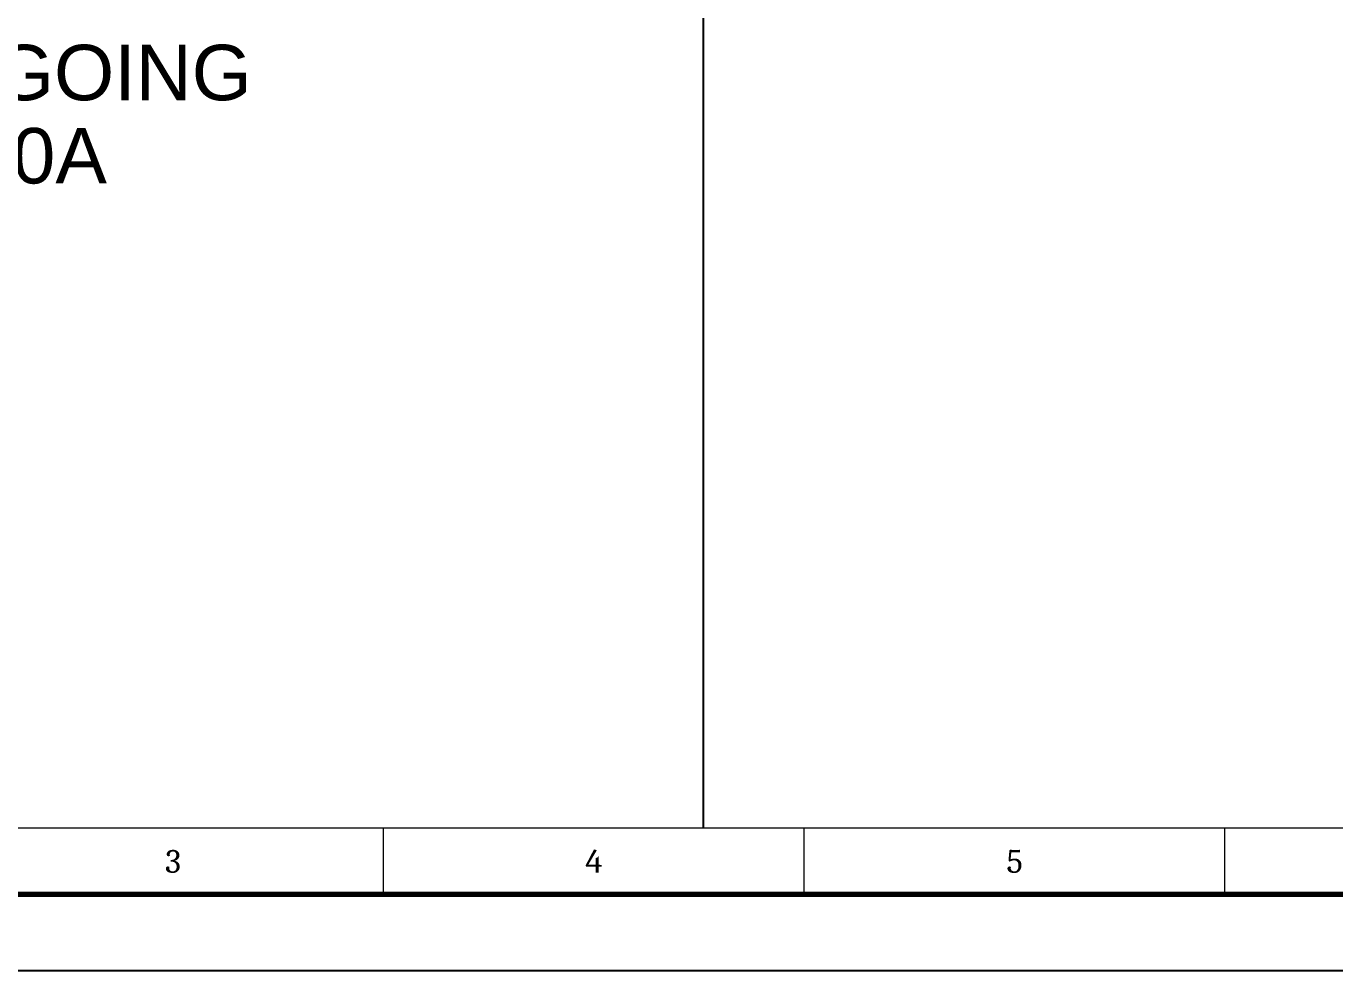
# Model space of a CAD drawing. Header units: millimetres. Extents: x -116965 to 323937, y 291661 to 566926.
# Drawn here: x -14225 to -12591, y 323790 to 324969 of the extents above; entities that cross this region are included whole.
import ezdxf
from ezdxf.enums import TextEntityAlignment as Align

# ---------------------------------------------------------------- set-up
doc = ezdxf.new("R2010")
doc.units = ezdxf.units.MM
doc.layers.get('0').update_dxf_attribs({"lineweight": 18})
doc.styles.add('hwBorder', font='Cambria.ttf')
doc.styles.get("Standard").update_dxf_attribs({"font": 'arial.ttf'})

# ---------------------------------------------------------------- blocks, each defined once
blk = doc.blocks.new('*U1980')
at = {"color": 5}
for p, q in [((92.704, 5), (92.704, 9.339)), ((120.272, 5), (120.272, 9.339)), ((147.839, 5), (147.839, 9.339))]:
    blk.add_line(p, q, dxfattribs=at)
at = {"color": 5, "const_width": 0.35}
blk.add_lwpolyline([(10, 198.621), (285.679, 198.621), (285.679, 5), (10, 5)], close=True, dxfattribs=at)
at = {"color": 5}
blk.add_lwpolyline([(14.339, 194.282), (281.339, 194.282), (281.339, 9.339), (14.339, 9.339)], close=True, dxfattribs=at)
at = {"layer": 'Defpoints', "color": 4}
blk.add_lwpolyline([(0, 203.621), (290.679, 203.621), (290.679, 0), (0, 0)], close=True, dxfattribs=at)
at = {"color": 253, "style": 'hwBorder'}
for s, p in [('3', (78.92, 7.17)), ('4', (106.488, 7.17)), ('5', (134.056, 7.17))]:
    blk.add_text(s, height=1.5, dxfattribs=at).set_placement(p, align=Align.MIDDLE_CENTER)
at = {"color": 6, "style": 'hwBorder', "flags": 8}
for tag, p in [("DWG'SNAME", (266.339, 58.998)), ("DWG'SCODE2", (266.339, 51.052))]:
    blk.add_attdef(tag, text='', height=1.5, dxfattribs=at).set_placement(p, align=Align.MIDDLE_CENTER)
at = {"color": 253, "style": 'hwBorder', "flags": 8}
for tag, p in [('REV_MODIFY0', (264.339, 44.1)), ('REV_DATE0', (277.339, 44.1)), ('REV_0', (253.339, 43.788)), ('REV_MODIFY1', (264.339, 40.789)), ('REV_DATE1', (277.339, 40.789)), ('REV_1', (253.339, 40.477)), ('REV_MODIFY2', (264.339, 37.479)), ('REV_DATE2', (277.339, 37.479)), ('REV_2', (253.339, 37.166)), ('REV_3', (253.339, 33.856)), ('REV_MODIFY3', (264.339, 34.169)), ('REV_DATE3', (277.339, 34.169)), ('REV_4', (253.339, 30.545)), ('REV_MODIFY4', (264.339, 30.858)), ('REV_DATE4', (277.339, 30.858))]:
    blk.add_attdef(tag, text='', height=1, dxfattribs=at).set_placement(p, align=Align.MIDDLE_CENTER)
at = {"color": 6, "style": 'hwBorder', "flags": 8}
for tag, p in [('TOLERANCE', (261.539, 27.216)), ('PAGE', (259.339, 15.298))]:
    blk.add_attdef(tag, text='', height=1.5, dxfattribs=at).set_placement(p, align=Align.MIDDLE_LEFT)

msp = doc.modelspace()

# ---------------------------------------------------------------- linework, layer by layer
at = {"lineweight": -3, "ltscale": 5}
msp.add_line((-13379.835303, 327492.967085), (-13379.835303, 323967.579866), dxfattribs=at)

# ---------------------------------------------------------------- block references
at = {"ltscale": 5, "xscale": 19.06208696931636, "yscale": 19.06208696931636, "zscale": 19.06208696931636}
msp.add_blockref('*U1980', (-15546.117282, 323789.550121), dxfattribs=at)

# ---------------------------------------------------------------- texts
at = {"color": 7, "linetype": 'Continuous', "insert": (-14512.692186, 324945.625387), "char_height": 69.23076923, "width": 1420.7481594, "attachment_point": 2, "line_spacing_factor": 0.9}
msp.add_mtext('INCOMING & OUTGOING\\PACB 1000~1250A', dxfattribs=at)

doc.saveas('drawing.dxf')
